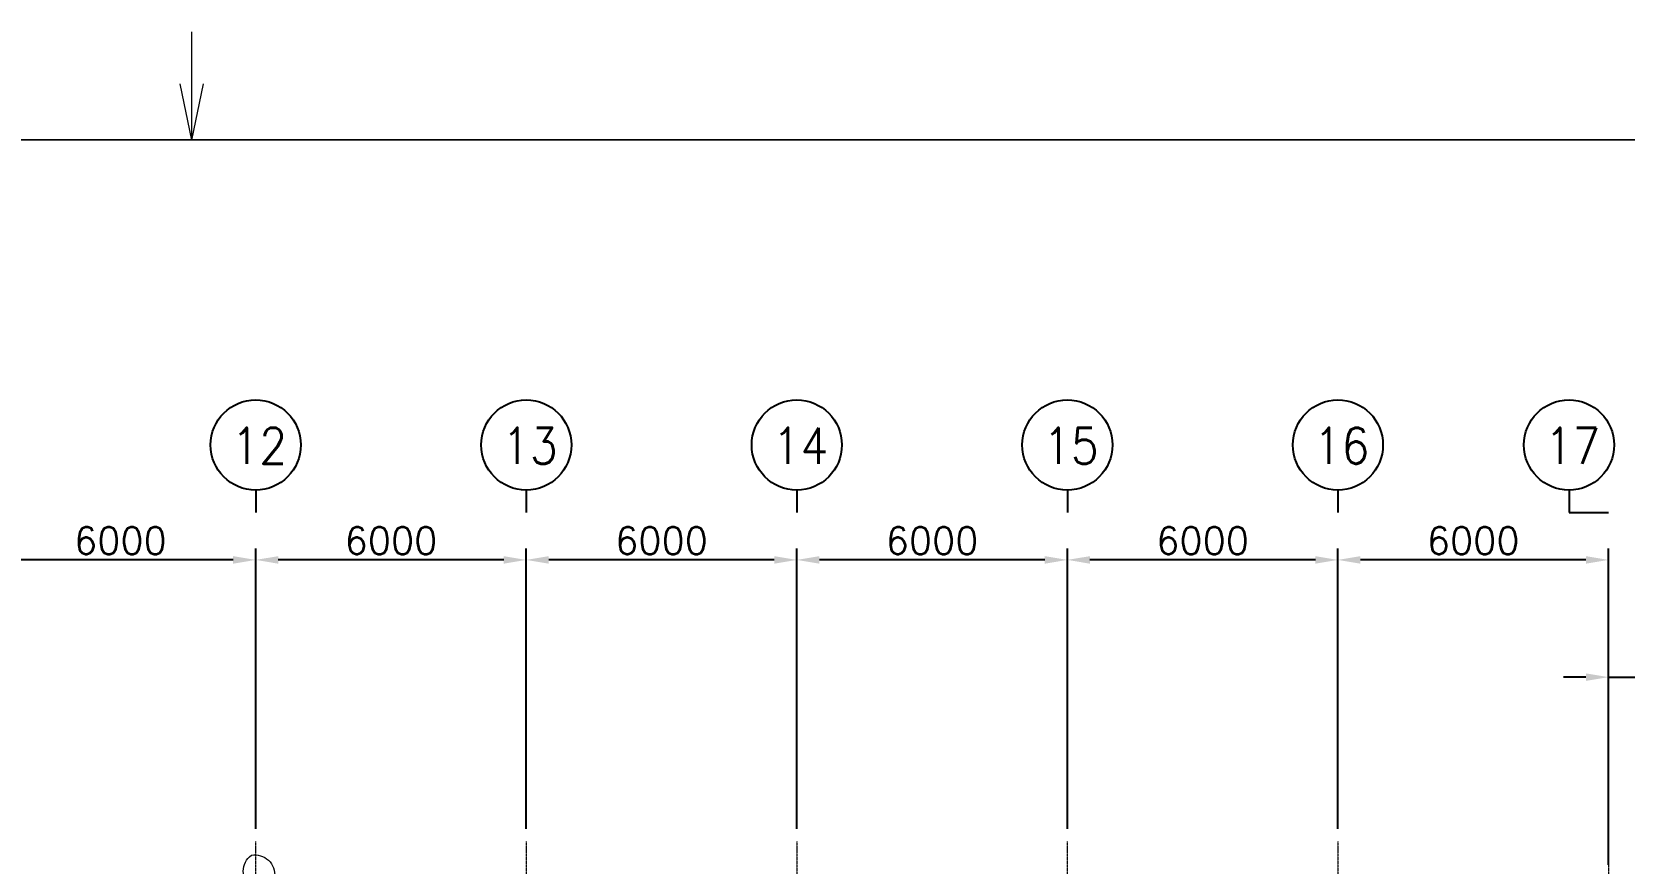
# Model space of a CAD drawing. Extents: x -59767 to 1106559, y -1290 to 1129522.
# Drawn here: x 627075 to 662388, y 468658 to 487101 of the extents above; entities that cross this region are included whole.
import ezdxf
from ezdxf.enums import TextEntityAlignment as Align

# ---------------------------------------------------------------- set-up
doc = ezdxf.new("R2010")
doc.units = 0
doc.linetypes.add('CENTER', pattern=[2, 1.25, -0.25, 0.25, -0.25])
doc.layers.get('0').update_dxf_attribs({"linetype": 'CONTINUOUS', "lineweight": 9})
doc.layers.get('Defpoints').update_dxf_attribs({"linetype": 'CONTINUOUS', "lineweight": 9})
for name, color, linetype in [('15', 1, 'CONTINUOUS'), ('7', 7, 'CONTINUOUS'), ('DIM', 7, 'CONTINUOUS')]:
    doc.layers.add(name, color=color, linetype=linetype)
for name, color, linetype, lineweight in [('TEXT', 3, 'CONTINUOUS', 9), ('중간선', 5, 'CONTINUOUS', 9), ('중심선', 1, 'CENTER', 9), ('치수선', 6, 'CONTINUOUS', 9)]:
    doc.layers.add(name, color=color, linetype=linetype, lineweight=lineweight)
doc.styles.add('ROMANS', font='romans.shx', dxfattribs={"bigfont": 'whgtxt.shx'})
doc.styles.get("Standard").update_dxf_attribs({"font": 'romans.shx', "bigfont": 'whtgtxt.shx'})
doc.dimstyles.new('ISO-25', dxfattribs={"dimscale": 200, "dimtxt": 3, "dimasz": 2.5, "dimexe": 1.25, "dimexo": 0.625, "dimtad": 1, "dimdec": 0, "dimdsep": 46, "dimtxsty": 'Standard', "dimcen": 2.5, "dimadec": 0, "dimazin": 0, "dimtp": 0.1, "dimtm": 0.1, "dimtfac": 0.6, "dimtdec": 0, "dimtmove": 0, "dimatfit": 3, "dimfxl": 1, "dimtvp": 1, "dimtolj": 1, "dimarcsym": 0})

# ---------------------------------------------------------------- blocks, each defined once
blk = doc.blocks.new('*D606')
at = {"layer": 'Defpoints', "color": 0}
for p in [(662690, 472785), (662040, 468493), (662690, 468493)]:
    blk.add_point(p, dxfattribs=at)
at = {"layer": '치수선', "color": 0, "lineweight": -2}
for p, q in [((662040, 468618), (662040, 473035)), ((662690, 468618), (662690, 473035)), ((661540, 472785), (661040, 472785)), ((662040, 472785), (662690, 472785)), ((663190, 472785), (665452, 472785))]:
    blk.add_line(p, q, dxfattribs=at)
at = {"layer": '치수선', "color": 0}
for points in [[(661540, 472701), (661540, 472868), (662040, 472785)], [(663190, 472868), (663190, 472701), (662690, 472785)]]:
    blk.add_solid(points, dxfattribs=at)
at = {"layer": '치수선', "color": 0, "insert": (664571, 473210), "char_height": 600, "attachment_point": 5}
blk.add_mtext('\\A1;650', dxfattribs=at)
blk = doc.blocks.new('*D607')
at = {"layer": 'Defpoints', "color": 0}
for p in [(656040, 475386), (656040, 469293), (662040, 469293)]:
    blk.add_point(p, dxfattribs=at)
at = {"layer": '치수선', "color": 0, "lineweight": -2}
for p, q in [((656040, 469418), (656040, 475636)), ((661540, 475386), (656540, 475386)), ((662040, 469418), (662040, 475636))]:
    blk.add_line(p, q, dxfattribs=at)
at = {"layer": '치수선', "color": 0}
for points in [[(656540, 475469), (656540, 475302), (656040, 475386)], [(661540, 475302), (661540, 475469), (662040, 475386)]]:
    blk.add_solid(points, dxfattribs=at)
at = {"layer": '치수선', "color": 0, "insert": (659040, 475811), "char_height": 600, "attachment_point": 5}
blk.add_mtext('\\A1;6000', dxfattribs=at)
blk = doc.blocks.new('*D608')
at = {"layer": 'Defpoints', "color": 0}
for p in [(650040, 475386), (650040, 469293), (656040, 469293)]:
    blk.add_point(p, dxfattribs=at)
at = {"layer": '치수선', "color": 0, "lineweight": -2}
for p, q in [((650040, 469418), (650040, 475636)), ((655540, 475386), (650540, 475386)), ((656040, 469418), (656040, 475636))]:
    blk.add_line(p, q, dxfattribs=at)
at = {"layer": '치수선', "color": 0}
for points in [[(650540, 475469), (650540, 475302), (650040, 475386)], [(655540, 475302), (655540, 475469), (656040, 475386)]]:
    blk.add_solid(points, dxfattribs=at)
at = {"layer": '치수선', "color": 0, "insert": (653040, 475811), "char_height": 600, "attachment_point": 5}
blk.add_mtext('\\A1;6000', dxfattribs=at)
blk = doc.blocks.new('*D609')
at = {"layer": 'Defpoints', "color": 0}
for p in [(644040, 475386), (644040, 469293), (650040, 469293)]:
    blk.add_point(p, dxfattribs=at)
at = {"layer": '치수선', "color": 0, "lineweight": -2}
for p, q in [((644040, 469418), (644040, 475636)), ((649540, 475386), (644540, 475386)), ((650040, 469418), (650040, 475636))]:
    blk.add_line(p, q, dxfattribs=at)
at = {"layer": '치수선', "color": 0}
for points in [[(644540, 475469), (644540, 475302), (644040, 475386)], [(649540, 475302), (649540, 475469), (650040, 475386)]]:
    blk.add_solid(points, dxfattribs=at)
at = {"layer": '치수선', "color": 0, "insert": (647040, 475811), "char_height": 600, "attachment_point": 5}
blk.add_mtext('\\A1;6000', dxfattribs=at)
blk = doc.blocks.new('*D610')
at = {"layer": 'Defpoints', "color": 0}
for p in [(638040, 475386), (638040, 469293), (644040, 469293)]:
    blk.add_point(p, dxfattribs=at)
at = {"layer": '치수선', "color": 0, "lineweight": -2}
for p, q in [((638040, 469418), (638040, 475636)), ((643540, 475386), (638540, 475386)), ((644040, 469418), (644040, 475636))]:
    blk.add_line(p, q, dxfattribs=at)
at = {"layer": '치수선', "color": 0}
for points in [[(638540, 475469), (638540, 475302), (638040, 475386)], [(643540, 475302), (643540, 475469), (644040, 475386)]]:
    blk.add_solid(points, dxfattribs=at)
at = {"layer": '치수선', "color": 0, "insert": (641040, 475811), "char_height": 600, "attachment_point": 5}
blk.add_mtext('\\A1;6000', dxfattribs=at)
blk = doc.blocks.new('*D611')
at = {"layer": 'Defpoints', "color": 0}
for p in [(632040, 475386), (632040, 469293), (638040, 469293)]:
    blk.add_point(p, dxfattribs=at)
at = {"layer": '치수선', "color": 0, "lineweight": -2}
for p, q in [((632040, 469418), (632040, 475636)), ((637540, 475386), (632540, 475386)), ((638040, 469418), (638040, 475636))]:
    blk.add_line(p, q, dxfattribs=at)
at = {"layer": '치수선', "color": 0}
for points in [[(632540, 475469), (632540, 475302), (632040, 475386)], [(637540, 475302), (637540, 475469), (638040, 475386)]]:
    blk.add_solid(points, dxfattribs=at)
at = {"layer": '치수선', "color": 0, "insert": (635040, 475811), "char_height": 600, "attachment_point": 5}
blk.add_mtext('\\A1;6000', dxfattribs=at)
blk = doc.blocks.new('*D612')
at = {"layer": 'Defpoints', "color": 0}
for p in [(626040, 475386), (626040, 469293), (632040, 469293)]:
    blk.add_point(p, dxfattribs=at)
at = {"layer": '치수선', "color": 0, "lineweight": -2}
for p, q in [((626040, 469418), (626040, 475636)), ((631540, 475386), (626540, 475386)), ((632040, 469418), (632040, 475636))]:
    blk.add_line(p, q, dxfattribs=at)
at = {"layer": '치수선', "color": 0}
for points in [[(626540, 475469), (626540, 475302), (626040, 475386)], [(631540, 475302), (631540, 475469), (632040, 475386)]]:
    blk.add_solid(points, dxfattribs=at)
at = {"layer": '치수선', "color": 0, "insert": (629040, 475811), "char_height": 600, "attachment_point": 5}
blk.add_mtext('\\A1;6000', dxfattribs=at)
blk = doc.blocks.new('BUBBLE')
blk.add_line((0, -600), (0, -900))
blk.add_circle((0, 0), 600)

msp = doc.modelspace()

# ---------------------------------------------------------------- linework, layer by layer
msp.add_line((630627.1, 484697.7), (630627.1, 487101.2))
at = {"linetype": 'Continuous'}
for q in [(630368.3, 485943.9), (630885.8, 485943.9)]:
    msp.add_line((630627.1, 484697.7), q, dxfattribs=at)
at = {"layer": '15'}
msp.add_line((718584.9, 484710.3), (542669.3, 484685.1), dxfattribs=at)
at = {"layer": 'DIM', "linetype": 'Continuous'}
msp.add_line((661165, 476435.6), (662040, 476435.6), dxfattribs=at)
at = {"layer": '중간선', "color": 10}
msp.add_lwpolyline([(631943.6, 468120.7, -0.5), (631943.6, 468835.8, -0.5), (632458.1, 468350.4, -0.5)], format="xyb", dxfattribs=at)
at = {"layer": '중심선'}
for p, q in [((632038.6, 469140.2), (632038.6, 405642.8)), ((638038.6, 469140.2), (638038.6, 405642.8)), ((644038.6, 469140.2), (644038.6, 405642.8)), ((650038.6, 469140.2), (650038.6, 405642.8)), ((656038.6, 469140.2), (656038.6, 432292.8)), ((662038.6, 469140.2), (662038.6, 432292.8))]:
    msp.add_line(p, q, dxfattribs=at)

# ---------------------------------------------------------------- block references
at = {"layer": '7', "color": 7, "xscale": 1.666666666627862, "yscale": 1.666666666627862, "zscale": 1.666666666627862}
for p in [(632040, 477935.6), (638040, 477935.6), (644040, 477935.6), (650040, 477935.6), (656040, 477935.6), (661165, 477935.6)]:
    msp.add_blockref('BUBBLE', p, dxfattribs=at)

# ---------------------------------------------------------------- texts
at = {"layer": 'TEXT', "color": 7, "style": 'ROMANS', "width": 0.9}
for s, p in [('12', (632119.4, 477918.1)), ('13', (638119.4, 477918.1)), ('14', (644119.4, 477918.1)), ('15', (650119.4, 477918.1)), ('16', (656119.4, 477918.1)), ('17', (661244.4, 477918.1))]:
    msp.add_text(s, height=800, dxfattribs=at).set_placement(p, align=Align.MIDDLE)

# ---------------------------------------------------------------- dimensions: what is measured, and where the dimension line sits
at = {"layer": '치수선'}
for base, p1, p2, picture, middle in [((626040, 475385.6), (632040, 469292.8), (626040, 469292.8), '*D612', (629040, 475810.6)), ((632040, 475385.6), (638040, 469292.8), (632040, 469292.8), '*D611', (635040, 475810.6)), ((638040, 475385.6), (644040, 469292.8), (638040, 469292.8), '*D610', (641040, 475810.6)), ((644040, 475385.6), (650040, 469292.8), (644040, 469292.8), '*D609', (647040, 475810.6)), ((650040, 475385.6), (656040, 469292.8), (650040, 469292.8), '*D608', (653040, 475810.6)), ((656040, 475385.6), (662040, 469292.8), (656040, 469292.8), '*D607', (659040, 475810.6)), ((662690, 472784.5), (662040, 468492.8), (662690, 468492.8), '*D606', (664571, 473209.5))]:
    dim = msp.add_linear_dim(base=base, p1=p1, p2=p2, dimstyle='ISO-25', dxfattribs=at)
    dim.commit()
    dim.dimension.update_dxf_attribs({"geometry": picture, "text_midpoint": middle})

doc.saveas('drawing.dxf')
